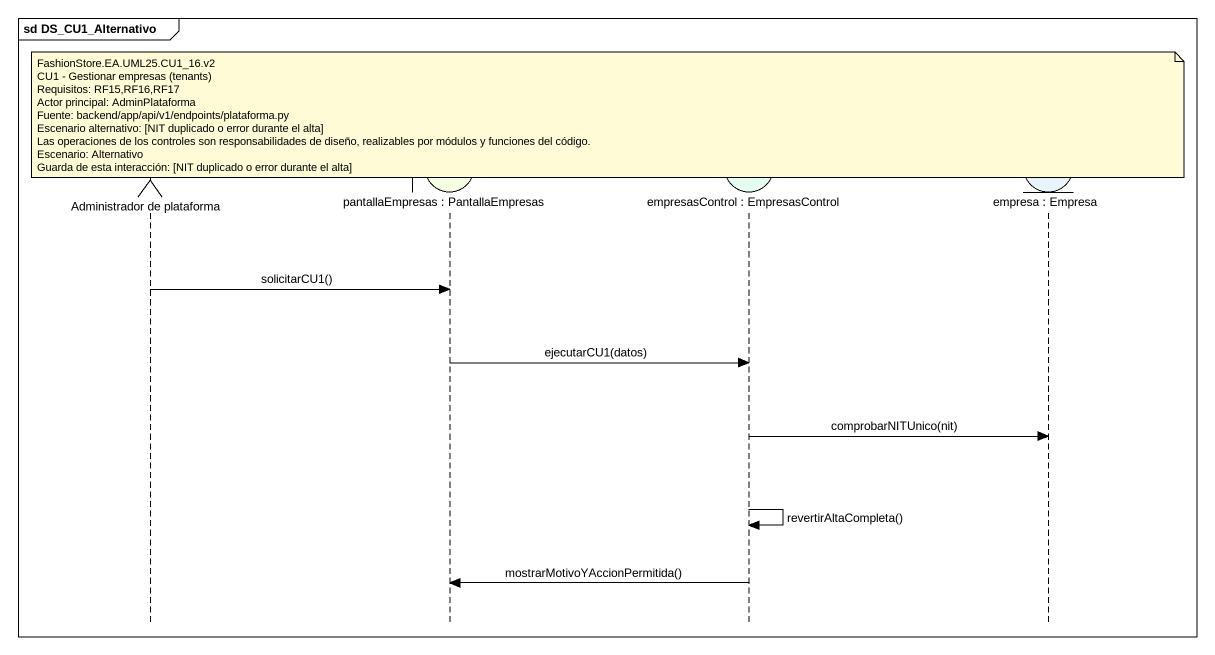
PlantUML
@startuml
mainframe sd DS_CU1_Alternativo
hide footbox
actor "Administrador de plataforma" as Administrador_de_plataforma
boundary "pantallaEmpresas : PantallaEmpresas" as pantallaEmpresas #F5FFE1
control "empresasControl : EmpresasControl" as empresasControl #E4FFF0
entity "empresa : Empresa" as empresa #E8F4FB

note over empresasControl
  FashionStore.EA.UML25.CU1_16.v2
  CU1 - Gestionar empresas (tenants)
  Requisitos: RF15,RF16,RF17
  Actor principal: AdminPlataforma
  Fuente: backend/app/api/v1/endpoints/plataforma.py
  Escenario alternativo: [NIT duplicado o error durante el alta]
  Las operaciones de los controles son responsabilidades de diseño, realizables por módulos y funciones del código.
  Escenario: Alternativo
  Guarda de esta interacción: [NIT duplicado o error durante el alta]
end note
Administrador_de_plataforma -> pantallaEmpresas : solicitarCU1()
pantallaEmpresas -> empresasControl : ejecutarCU1(datos)
empresasControl -> empresa : comprobarNITUnico(nit)
empresasControl -> empresasControl : revertirAltaCompleta()
empresasControl -> pantallaEmpresas : mostrarMotivoYAccionPermitida()
@enduml
